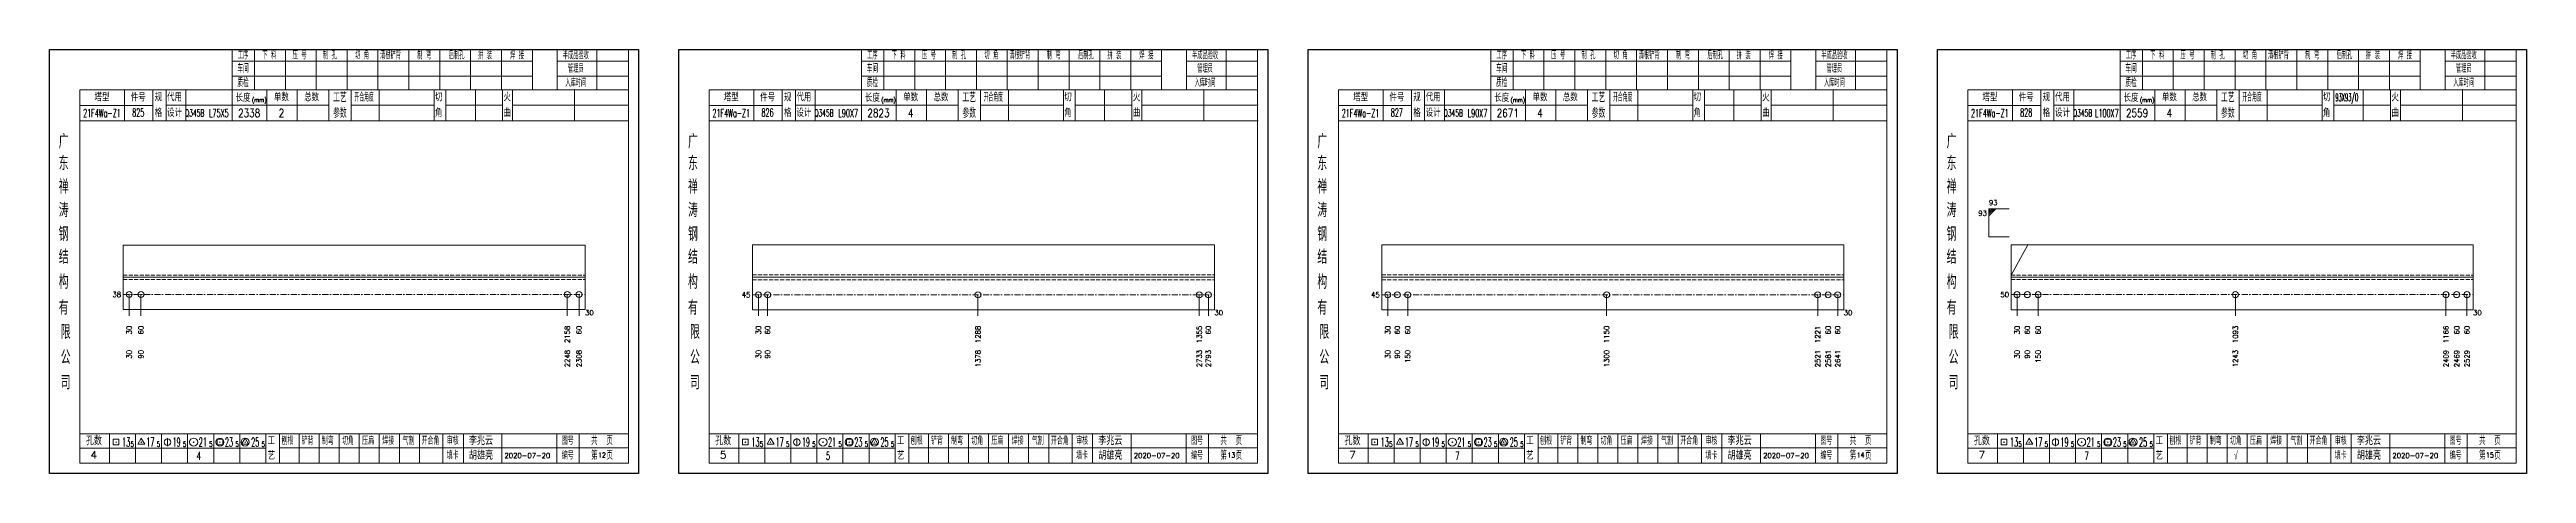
# Model space of a CAD drawing. Extents: x 1310 to 15542, y -76 to 8381.
# Drawn here: x 4950 to 6178, y 934 to 1144 of the extents above; entities that cross this region are included whole.
import ezdxf
from ezdxf.enums import TextEntityAlignment as Align

# ---------------------------------------------------------------- set-up
doc = ezdxf.new("R2010")
doc.units = 0
doc.header["$MEASUREMENT"] = 0
doc.linetypes.add('一点画线', pattern=[5.2, 3, -1, 0.2, -1])
doc.linetypes.add('虚线', pattern=[2.75, 2, -0.75])
doc.layers.get('0').update_dxf_attribs({"linetype": 'CONTINUOUS', "lineweight": 25})
for name, color, linetype, lineweight in [('1', 7, 'CONTINUOUS', 25), ('4', 7, 'CONTINUOUS', 25), ('5', 7, 'CONTINUOUS', 25)]:
    doc.layers.add(name, color=color, linetype=linetype, lineweight=lineweight)
doc.styles.get("Standard").update_dxf_attribs({"font": 'simplex.shx', "width": 0.7, "height": 3, "bigfont": 'gbhzfs.shx'})

# ---------------------------------------------------------------- blocks, each defined once
blk = doc.blocks.new('孔21.5')
at = {"layer": '5', "color": 7, "linetype": 'Continuous', "lineweight": 13}
for p, q in [((-0.1, -0.1), (0.1, 0.1)), ((0.1, -0.1), (-0.1, 0.1))]:
    blk.add_line(p, q, dxfattribs=at)
blk.add_circle((0, 0), 1, dxfattribs=at)
blk = doc.blocks.new('CTJGK')
at = {"color": 6, "linetype": 'Continuous'}
for p, q in [((0, 209.97), (292.13, 209.97)), ((0, 0), (0, 209.97)), ((292.13, 209.97), (292.13, 0)), ((292.13, 0), (0, 0))]:
    blk.add_line(p, q, dxfattribs=at)

msp = doc.modelspace()

# ---------------------------------------------------------------- linework, layer by layer
at = {"color": 7, "linetype": 'Continuous', "lineweight": 13}
for p, q in [((5911.742, 1065.004), (5921.742, 1065.004)), ((5911.742, 1051.004), (5911.742, 1065.004)), ((5912.617, 1065.004), (5911.742, 1064.129)), ((5913.492, 1065.004), (5911.742, 1063.254)), ((5914.367, 1065.004), (5911.742, 1062.379)), ((5915.242, 1065.004), (5911.742, 1061.504)), ((5911.742, 1051.004), (5921.742, 1051.004)), ((5922.742, 1032.128), (5931.069, 1047.054)), ((4989.352, 1022.504), (4989.352, 1012.004)), ((4995.172, 1022.504), (4995.172, 1012.004)), ((5206.661, 1022.504), (5206.661, 1012.004)), ((5212.482, 1022.504), (5212.482, 1012.004)), ((5301.482, 1022.337), (5301.482, 1012.004)), ((5305.982, 1022.337), (5305.982, 1012.004)), ((5410.328, 1022.337), (5410.328, 1012.004)), ((5520.112, 1022.337), (5520.112, 1012.004)), ((5524.612, 1022.337), (5524.612, 1012.004)), ((5613.612, 1022.337), (5613.612, 1012.004)), ((5623.479, 1022.337), (5623.479, 1012.004)), ((5722.131, 1022.337), (5722.131, 1012.004)), ((5826.874, 1022.337), (5826.874, 1012.004)), ((5836.742, 1022.337), (5836.742, 1012.004)), ((5925.742, 1022.454), (5925.742, 1012.004)), ((5936.173, 1022.454), (5936.173, 1012.004)), ((6034.039, 1022.454), (6034.039, 1012.004)), ((6138.441, 1022.454), (6138.441, 1012.004)), ((6148.872, 1022.454), (6148.872, 1012.004))]:
    msp.add_line(p, q, dxfattribs=at)
at = {"color": 7, "linetype": 'Continuous', "lineweight": 18}
for p, q in [((4986.352, 1047.004), (4986.352, 1015.004)), ((4986.352, 1047.004), (5215.482, 1047.004)), ((5215.482, 1047.004), (5215.482, 1015.004)), ((5298.482, 1047.171), (5298.482, 1014.837)), ((5298.482, 1047.171), (5527.612, 1047.171)), ((5527.612, 1047.171), (5527.612, 1014.837)), ((5610.612, 1047.171), (5610.612, 1014.837)), ((5610.612, 1047.171), (5839.742, 1047.171)), ((5839.742, 1047.171), (5839.742, 1014.837)), ((5922.742, 1047.054), (5922.742, 1014.954)), ((5922.742, 1047.054), (6151.872, 1047.054)), ((6151.872, 1047.054), (6151.872, 1014.954)), ((4986.352, 1031.004), (5215.482, 1031.004)), ((5298.482, 1031.004), (5527.612, 1031.004)), ((5610.612, 1031.004), (5839.742, 1031.004)), ((5922.742, 1031.004), (6151.872, 1031.004))]:
    msp.add_line(p, q, dxfattribs=at)
at = {"color": 1, "linetype": '虚线', "lineweight": 18}
for p, q in [((4986.352, 1032.004), (5215.482, 1032.004)), ((5298.482, 1032.171), (5527.612, 1032.171)), ((5610.612, 1032.171), (5839.742, 1032.171)), ((5922.742, 1032.054), (6151.872, 1032.054)), ((4986.352, 1030.004), (5215.482, 1030.004)), ((5298.482, 1029.837), (5527.612, 1029.837)), ((5610.612, 1029.837), (5839.742, 1029.837)), ((5922.742, 1029.954), (6151.872, 1029.954))]:
    msp.add_line(p, q, dxfattribs=at)
at = {"color": 3, "linetype": '一点画线', "lineweight": 13}
for p, q in [((4986.352, 1022.504), (5215.482, 1022.504)), ((5298.482, 1022.337), (5527.612, 1022.337)), ((5610.612, 1022.337), (5839.742, 1022.337)), ((5922.742, 1022.454), (6151.872, 1022.454))]:
    msp.add_line(p, q, dxfattribs=at)
at = {"layer": '1', "color": 7, "linetype": 'Continuous', "lineweight": 18}
for p, q in [((4986.352, 1015.004), (5215.482, 1015.004)), ((5298.482, 1014.837), (5527.612, 1014.837)), ((5610.612, 1014.837), (5839.742, 1014.837)), ((5922.742, 1014.954), (6151.872, 1014.954))]:
    msp.add_line(p, q, dxfattribs=at)
at = {"layer": '4', "color": 1, "linetype": 'Continuous', "lineweight": 18}
for p, q in [((4949.852, 1143.831), (4949.852, 933.861)), ((5241.982, 1143.831), (4949.852, 1143.831)), ((5040.482, 1143.831), (5040.482, 1123.991)), ((5051.512, 1143.831), (5051.512, 1123.971)), ((5066.822, 1143.831), (5066.822, 1123.971)), ((5082.142, 1143.831), (5082.142, 1123.971)), ((5097.452, 1143.831), (5097.452, 1123.971)), ((5112.762, 1143.831), (5112.762, 1123.971)), ((5128.072, 1143.831), (5128.072, 1123.971)), ((5143.392, 1143.831), (5143.392, 1123.971)), ((5158.702, 1143.831), (5158.702, 1123.971)), ((5174.012, 1143.831), (5174.012, 1123.971)), ((5189.322, 1143.831), (5189.322, 1123.991)), ((5189.322, 1143.831), (5189.322, 1123.971)), ((5201.602, 1143.831), (5201.602, 1123.971)), ((5221.352, 1143.831), (5221.352, 1123.971)), ((5236.932, 1143.831), (5236.932, 1123.971)), ((5241.982, 1114.031), (5241.982, 1143.831)), ((5261.982, 1143.831), (5261.982, 933.861)), ((5554.112, 1143.831), (5261.982, 1143.831)), ((5352.612, 1143.831), (5352.612, 1123.991)), ((5363.642, 1143.831), (5363.642, 1123.971)), ((5378.952, 1143.831), (5378.952, 1123.971)), ((5394.272, 1143.831), (5394.272, 1123.971)), ((5409.582, 1143.831), (5409.582, 1123.971)), ((5424.892, 1143.831), (5424.892, 1123.971)), ((5440.202, 1143.831), (5440.202, 1123.971)), ((5455.522, 1143.831), (5455.522, 1123.971)), ((5470.832, 1143.831), (5470.832, 1123.971)), ((5486.142, 1143.831), (5486.142, 1123.971)), ((5501.452, 1143.831), (5501.452, 1123.991)), ((5501.452, 1143.831), (5501.452, 1123.971)), ((5513.732, 1143.831), (5513.732, 1123.971)), ((5533.482, 1143.831), (5533.482, 1123.971)), ((5549.062, 1143.831), (5549.062, 1123.971)), ((5554.112, 1114.031), (5554.112, 1143.831)), ((5574.112, 1143.831), (5574.112, 933.861)), ((5866.242, 1143.831), (5574.112, 1143.831)), ((5664.742, 1143.831), (5664.742, 1123.991)), ((5675.772, 1143.831), (5675.772, 1123.971)), ((5691.082, 1143.831), (5691.082, 1123.971)), ((5706.402, 1143.831), (5706.402, 1123.971)), ((5721.712, 1143.831), (5721.712, 1123.971)), ((5737.022, 1143.831), (5737.022, 1123.971)), ((5752.332, 1143.831), (5752.332, 1123.971)), ((5767.652, 1143.831), (5767.652, 1123.971)), ((5782.962, 1143.831), (5782.962, 1123.971)), ((5798.272, 1143.831), (5798.272, 1123.971)), ((5813.582, 1143.831), (5813.582, 1123.991)), ((5813.582, 1143.831), (5813.582, 1123.971)), ((5825.862, 1143.831), (5825.862, 1123.971)), ((5845.612, 1143.831), (5845.612, 1123.971)), ((5861.192, 1143.831), (5861.192, 1123.971)), ((5866.242, 1114.031), (5866.242, 1143.831)), ((5886.242, 1143.831), (5886.242, 933.861)), ((6178.372, 1143.831), (5886.242, 1143.831)), ((5976.872, 1143.831), (5976.872, 1123.991)), ((5987.902, 1143.831), (5987.902, 1123.971)), ((6003.212, 1143.831), (6003.212, 1123.971)), ((6018.532, 1143.831), (6018.532, 1123.971)), ((6033.842, 1143.831), (6033.842, 1123.971)), ((6049.152, 1143.831), (6049.152, 1123.971)), ((6064.462, 1143.831), (6064.462, 1123.971)), ((6079.782, 1143.831), (6079.782, 1123.971)), ((6095.092, 1143.831), (6095.092, 1123.971)), ((6110.402, 1143.831), (6110.402, 1123.971)), ((6125.712, 1143.831), (6125.712, 1123.991)), ((6125.712, 1143.831), (6125.712, 1123.971)), ((6137.992, 1143.831), (6137.992, 1123.971)), ((6157.742, 1143.831), (6157.742, 1123.971)), ((6173.322, 1143.831), (6173.322, 1123.971)), ((6178.372, 1114.031), (6178.372, 1143.831)), ((5189.322, 1138.101), (5040.482, 1138.101)), ((5189.322, 1130.621), (5040.482, 1130.621)), ((5236.932, 1138.101), (5201.602, 1138.101)), ((5236.932, 1130.621), (5201.602, 1130.621)), ((5501.452, 1138.101), (5352.612, 1138.101)), ((5501.452, 1130.621), (5352.612, 1130.621)), ((5549.062, 1138.101), (5513.732, 1138.101)), ((5549.062, 1130.621), (5513.732, 1130.621)), ((5813.582, 1138.101), (5664.742, 1138.101)), ((5813.582, 1130.621), (5664.742, 1130.621)), ((5861.192, 1138.101), (5825.862, 1138.101)), ((5861.192, 1130.621), (5825.862, 1130.621)), ((6125.712, 1138.101), (5976.872, 1138.101)), ((6125.712, 1130.621), (5976.872, 1130.621)), ((6173.322, 1138.101), (6137.992, 1138.101)), ((6173.322, 1130.621), (6137.992, 1130.621)), ((4964.862, 1123.971), (4964.862, 938.911)), ((5236.932, 1123.971), (4964.862, 1123.971)), ((4986.982, 1123.981), (4986.982, 1108.561)), ((5001.132, 1108.561), (5001.132, 1123.971)), ((5007.632, 1108.561), (5007.632, 1123.971)), ((5017.502, 1123.971), (5017.502, 1108.561)), ((5040.482, 1123.991), (5040.482, 1108.561)), ((5057.602, 1123.971), (5057.602, 1108.561)), ((5072.652, 1123.971), (5072.652, 1108.561)), ((5088.352, 1123.971), (5088.352, 1108.561)), ((5099.412, 1123.971), (5099.412, 1108.561)), ((5113.362, 1123.971), (5113.362, 1108.561)), ((5140.662, 1123.971), (5140.662, 1108.561)), ((5146.422, 1123.971), (5146.422, 1108.561)), ((5161.042, 1123.971), (5161.042, 1108.561)), ((5174.502, 1123.971), (5174.502, 1108.561)), ((5179.492, 1123.971), (5179.492, 1108.561)), ((5210.232, 1123.971), (5210.232, 1108.561)), ((5236.932, 938.911), (5236.932, 1123.971)), ((5276.992, 1123.971), (5276.992, 938.911)), ((5549.062, 1123.971), (5276.992, 1123.971)), ((5299.112, 1123.981), (5299.112, 1108.561)), ((5313.262, 1108.561), (5313.262, 1123.971)), ((5319.762, 1108.561), (5319.762, 1123.971)), ((5329.632, 1123.971), (5329.632, 1108.561)), ((5352.612, 1123.991), (5352.612, 1108.561)), ((5369.732, 1123.971), (5369.732, 1108.561)), ((5384.782, 1123.971), (5384.782, 1108.561)), ((5400.482, 1123.971), (5400.482, 1108.561)), ((5411.542, 1123.971), (5411.542, 1108.561)), ((5425.492, 1123.971), (5425.492, 1108.561)), ((5452.792, 1123.971), (5452.792, 1108.561)), ((5458.552, 1123.971), (5458.552, 1108.561)), ((5473.172, 1123.971), (5473.172, 1108.561)), ((5486.632, 1123.971), (5486.632, 1108.561)), ((5491.622, 1123.971), (5491.622, 1108.561)), ((5522.362, 1123.971), (5522.362, 1108.561)), ((5549.062, 938.911), (5549.062, 1123.971)), ((5589.122, 1123.971), (5589.122, 938.911)), ((5861.192, 1123.971), (5589.122, 1123.971)), ((5611.242, 1123.981), (5611.242, 1108.561)), ((5625.392, 1108.561), (5625.392, 1123.971)), ((5631.892, 1108.561), (5631.892, 1123.971)), ((5641.762, 1123.971), (5641.762, 1108.561)), ((5664.742, 1123.991), (5664.742, 1108.561)), ((5681.862, 1123.971), (5681.862, 1108.561)), ((5696.912, 1123.971), (5696.912, 1108.561)), ((5712.612, 1123.971), (5712.612, 1108.561)), ((5723.672, 1123.971), (5723.672, 1108.561)), ((5737.622, 1123.971), (5737.622, 1108.561)), ((5764.922, 1123.971), (5764.922, 1108.561)), ((5770.682, 1123.971), (5770.682, 1108.561)), ((5785.302, 1123.971), (5785.302, 1108.561)), ((5798.762, 1123.971), (5798.762, 1108.561)), ((5803.752, 1123.971), (5803.752, 1108.561)), ((5834.492, 1123.971), (5834.492, 1108.561)), ((5861.192, 938.911), (5861.192, 1123.971)), ((5901.252, 1123.971), (5901.252, 938.911)), ((6173.322, 1123.971), (5901.252, 1123.971)), ((5923.372, 1123.981), (5923.372, 1108.561)), ((5937.522, 1108.561), (5937.522, 1123.971)), ((5944.022, 1108.561), (5944.022, 1123.971)), ((5953.892, 1123.971), (5953.892, 1108.561)), ((5976.872, 1123.991), (5976.872, 1108.561)), ((5993.992, 1123.971), (5993.992, 1108.561)), ((6009.042, 1123.971), (6009.042, 1108.561)), ((6024.742, 1123.971), (6024.742, 1108.561)), ((6035.802, 1123.971), (6035.802, 1108.561)), ((6049.752, 1123.971), (6049.752, 1108.561)), ((6077.052, 1123.971), (6077.052, 1108.561)), ((6082.812, 1123.971), (6082.812, 1108.561)), ((6097.432, 1123.971), (6097.432, 1108.561)), ((6110.892, 1123.971), (6110.892, 1108.561)), ((6115.882, 1123.971), (6115.882, 1108.561)), ((6146.622, 1123.971), (6146.622, 1108.561)), ((6173.322, 938.911), (6173.322, 1123.971)), ((5001.132, 1116.211), (4964.862, 1116.211)), ((5237.112, 1108.561), (4964.862, 1108.561)), ((5088.352, 1116.261), (5007.632, 1116.261)), ((5099.412, 1116.261), (5140.662, 1116.261)), ((5146.422, 1116.261), (5174.502, 1116.261)), ((5179.492, 1116.261), (5237.112, 1116.261)), ((5241.982, 933.861), (5241.982, 1114.031)), ((5313.262, 1116.211), (5276.992, 1116.211)), ((5549.242, 1108.561), (5276.992, 1108.561)), ((5400.482, 1116.261), (5319.762, 1116.261)), ((5411.542, 1116.261), (5452.792, 1116.261)), ((5458.552, 1116.261), (5486.632, 1116.261)), ((5491.622, 1116.261), (5549.242, 1116.261)), ((5554.112, 933.861), (5554.112, 1114.031)), ((5625.392, 1116.211), (5589.122, 1116.211)), ((5861.372, 1108.561), (5589.122, 1108.561)), ((5712.612, 1116.261), (5631.892, 1116.261)), ((5723.672, 1116.261), (5764.922, 1116.261)), ((5770.682, 1116.261), (5798.762, 1116.261)), ((5803.752, 1116.261), (5861.372, 1116.261)), ((5866.242, 933.861), (5866.242, 1114.031)), ((5937.522, 1116.211), (5901.252, 1116.211)), ((6173.502, 1108.561), (5901.252, 1108.561)), ((6024.742, 1116.261), (5944.022, 1116.261)), ((6035.802, 1116.261), (6077.052, 1116.261)), ((6082.812, 1116.261), (6110.892, 1116.261)), ((6115.882, 1116.261), (6173.502, 1116.261)), ((6178.372, 933.861), (6178.372, 1114.031)), ((4964.862, 953.441), (5236.932, 953.441)), ((5057.112, 946.311), (4964.862, 946.311)), ((4979.552, 953.441), (4979.552, 938.911)), ((4992.482, 938.911), (4992.482, 953.441)), ((5005.412, 953.441), (5005.412, 938.911)), ((5018.332, 938.911), (5018.332, 953.441)), ((5031.262, 953.441), (5031.262, 938.911)), ((5044.192, 938.911), (5044.192, 953.441)), ((5057.112, 938.911), (5057.112, 953.441)), ((5063.942, 946.471), (5236.932, 946.471)), ((5063.982, 938.911), (5063.982, 953.441)), ((5073.642, 938.911), (5073.642, 953.441)), ((5083.582, 938.911), (5083.582, 953.441)), ((5093.522, 938.911), (5093.522, 953.441)), ((5103.472, 938.911), (5103.472, 953.441)), ((5113.412, 938.911), (5113.412, 953.441)), ((5123.352, 938.911), (5123.352, 953.441)), ((5133.302, 938.911), (5133.302, 953.441)), ((5144.942, 938.911), (5144.942, 953.441)), ((5155.092, 938.911), (5155.092, 953.441)), ((5174.152, 938.911), (5174.152, 953.441)), ((5201.532, 938.911), (5201.532, 953.441)), ((5212.492, 938.911), (5212.492, 953.441)), ((5276.992, 953.441), (5549.062, 953.441)), ((5369.242, 946.311), (5276.992, 946.311)), ((5291.682, 953.441), (5291.682, 938.911)), ((5304.612, 938.911), (5304.612, 953.441)), ((5317.542, 953.441), (5317.542, 938.911)), ((5330.462, 938.911), (5330.462, 953.441)), ((5343.392, 953.441), (5343.392, 938.911)), ((5356.322, 938.911), (5356.322, 953.441)), ((5369.242, 938.911), (5369.242, 953.441)), ((5376.072, 946.471), (5549.062, 946.471)), ((5376.112, 938.911), (5376.112, 953.441)), ((5385.772, 938.911), (5385.772, 953.441)), ((5395.712, 938.911), (5395.712, 953.441)), ((5405.652, 938.911), (5405.652, 953.441)), ((5415.602, 938.911), (5415.602, 953.441)), ((5425.542, 938.911), (5425.542, 953.441)), ((5435.482, 938.911), (5435.482, 953.441)), ((5445.432, 938.911), (5445.432, 953.441)), ((5457.072, 938.911), (5457.072, 953.441)), ((5467.222, 938.911), (5467.222, 953.441)), ((5486.282, 938.911), (5486.282, 953.441)), ((5513.662, 938.911), (5513.662, 953.441)), ((5524.622, 938.911), (5524.622, 953.441)), ((5589.122, 953.441), (5861.192, 953.441)), ((5681.372, 946.311), (5589.122, 946.311)), ((5603.812, 953.441), (5603.812, 938.911)), ((5616.742, 938.911), (5616.742, 953.441)), ((5629.672, 953.441), (5629.672, 938.911)), ((5642.592, 938.911), (5642.592, 953.441)), ((5655.522, 953.441), (5655.522, 938.911)), ((5668.452, 938.911), (5668.452, 953.441)), ((5681.372, 938.911), (5681.372, 953.441)), ((5688.202, 946.471), (5861.192, 946.471)), ((5688.242, 938.911), (5688.242, 953.441)), ((5697.902, 938.911), (5697.902, 953.441)), ((5707.842, 938.911), (5707.842, 953.441)), ((5717.782, 938.911), (5717.782, 953.441)), ((5727.732, 938.911), (5727.732, 953.441)), ((5737.672, 938.911), (5737.672, 953.441)), ((5747.612, 938.911), (5747.612, 953.441)), ((5757.562, 938.911), (5757.562, 953.441)), ((5769.202, 938.911), (5769.202, 953.441)), ((5779.352, 938.911), (5779.352, 953.441)), ((5798.412, 938.911), (5798.412, 953.441)), ((5825.792, 938.911), (5825.792, 953.441)), ((5836.752, 938.911), (5836.752, 953.441)), ((5901.252, 953.441), (6173.322, 953.441)), ((5993.502, 946.311), (5901.252, 946.311)), ((5915.942, 953.441), (5915.942, 938.911)), ((5928.872, 938.911), (5928.872, 953.441)), ((5941.802, 953.441), (5941.802, 938.911)), ((5954.722, 938.911), (5954.722, 953.441)), ((5967.652, 953.441), (5967.652, 938.911)), ((5980.582, 938.911), (5980.582, 953.441)), ((5993.502, 938.911), (5993.502, 953.441)), ((6000.332, 946.471), (6173.322, 946.471)), ((6000.372, 938.911), (6000.372, 953.441)), ((6010.032, 938.911), (6010.032, 953.441)), ((6019.972, 938.911), (6019.972, 953.441)), ((6029.912, 938.911), (6029.912, 953.441)), ((6039.862, 938.911), (6039.862, 953.441)), ((6049.802, 938.911), (6049.802, 953.441)), ((6059.742, 938.911), (6059.742, 953.441)), ((6069.692, 938.911), (6069.692, 953.441)), ((6081.332, 938.911), (6081.332, 953.441)), ((6091.482, 938.911), (6091.482, 953.441)), ((6110.542, 938.911), (6110.542, 953.441)), ((6137.922, 938.911), (6137.922, 953.441)), ((6148.882, 938.911), (6148.882, 953.441)), ((4949.852, 933.861), (5241.982, 933.861)), ((4964.862, 938.911), (5236.932, 938.911)), ((5261.982, 933.861), (5554.112, 933.861)), ((5276.992, 938.911), (5549.062, 938.911)), ((5574.112, 933.861), (5866.242, 933.861)), ((5589.122, 938.911), (5861.192, 938.911)), ((5886.242, 933.861), (6178.372, 933.861)), ((5901.252, 938.911), (6173.322, 938.911))]:
    msp.add_line(p, q, dxfattribs=at)
at = {"layer": '4', "color": 7, "linetype": 'Continuous', "lineweight": 13}
for p, q in [((4981.438, 947.947), (4981.438, 950.775)), ((4981.438, 950.775), (4984.266, 950.775)), ((4984.266, 947.947), (4981.438, 947.947)), ((4982.652, 949.161), (4983.052, 949.561)), ((4983.052, 949.161), (4982.652, 949.561)), ((4984.266, 950.775), (4984.266, 947.947)), ((4995.352, 951.361), (4993.62, 948.361)), ((4993.62, 948.361), (4997.084, 948.361)), ((4995.152, 949.161), (4995.552, 949.561)), ((4995.552, 949.161), (4995.152, 949.561)), ((4997.084, 948.361), (4995.352, 951.361)), ((5008.352, 951.361), (5008.352, 947.361)), ((5021.152, 949.161), (5021.552, 949.561)), ((5021.552, 949.161), (5021.152, 949.561)), ((5032.938, 947.947), (5032.938, 950.775)), ((5032.938, 950.775), (5035.766, 950.775)), ((5035.766, 947.947), (5032.938, 947.947)), ((5034.152, 949.161), (5034.552, 949.561)), ((5034.552, 949.161), (5034.152, 949.561)), ((5035.766, 950.775), (5035.766, 947.947)), ((5046.852, 951.361), (5045.12, 948.361)), ((5045.12, 948.361), (5048.584, 948.361)), ((5046.652, 949.161), (5047.052, 949.561)), ((5047.052, 949.161), (5046.652, 949.561)), ((5048.584, 948.361), (5046.852, 951.361)), ((5293.568, 947.947), (5293.568, 950.775)), ((5293.568, 950.775), (5296.396, 950.775)), ((5296.396, 947.947), (5293.568, 947.947)), ((5294.782, 949.161), (5295.182, 949.561)), ((5295.182, 949.161), (5294.782, 949.561)), ((5296.396, 950.775), (5296.396, 947.947)), ((5307.482, 951.361), (5305.75, 948.361)), ((5305.75, 948.361), (5309.214, 948.361)), ((5307.282, 949.161), (5307.682, 949.561)), ((5307.682, 949.161), (5307.282, 949.561)), ((5309.214, 948.361), (5307.482, 951.361)), ((5320.482, 951.361), (5320.482, 947.361)), ((5333.282, 949.161), (5333.682, 949.561)), ((5333.682, 949.161), (5333.282, 949.561)), ((5345.068, 947.947), (5345.068, 950.775)), ((5345.068, 950.775), (5347.896, 950.775)), ((5347.896, 947.947), (5345.068, 947.947)), ((5346.282, 949.161), (5346.682, 949.561)), ((5346.682, 949.161), (5346.282, 949.561)), ((5347.896, 950.775), (5347.896, 947.947)), ((5358.982, 951.361), (5357.25, 948.361)), ((5357.25, 948.361), (5360.714, 948.361)), ((5358.782, 949.161), (5359.182, 949.561)), ((5359.182, 949.161), (5358.782, 949.561)), ((5360.714, 948.361), (5358.982, 951.361)), ((5605.698, 947.947), (5605.698, 950.775)), ((5605.698, 950.775), (5608.526, 950.775)), ((5608.526, 947.947), (5605.698, 947.947)), ((5606.912, 949.161), (5607.312, 949.561)), ((5607.312, 949.161), (5606.912, 949.561)), ((5608.526, 950.775), (5608.526, 947.947)), ((5619.612, 951.361), (5617.88, 948.361)), ((5617.88, 948.361), (5621.344, 948.361)), ((5619.412, 949.161), (5619.812, 949.561)), ((5619.812, 949.161), (5619.412, 949.561)), ((5621.344, 948.361), (5619.612, 951.361)), ((5632.612, 951.361), (5632.612, 947.361)), ((5645.412, 949.161), (5645.812, 949.561)), ((5645.812, 949.161), (5645.412, 949.561)), ((5657.198, 947.947), (5657.198, 950.775)), ((5657.198, 950.775), (5660.026, 950.775)), ((5660.026, 947.947), (5657.198, 947.947)), ((5658.412, 949.161), (5658.812, 949.561)), ((5658.812, 949.161), (5658.412, 949.561)), ((5660.026, 950.775), (5660.026, 947.947)), ((5671.112, 951.361), (5669.38, 948.361)), ((5669.38, 948.361), (5672.844, 948.361)), ((5670.912, 949.161), (5671.312, 949.561)), ((5671.312, 949.161), (5670.912, 949.561)), ((5672.844, 948.361), (5671.112, 951.361)), ((5917.828, 947.947), (5917.828, 950.775)), ((5917.828, 950.775), (5920.656, 950.775)), ((5920.656, 947.947), (5917.828, 947.947)), ((5919.042, 949.161), (5919.442, 949.561)), ((5919.442, 949.161), (5919.042, 949.561)), ((5920.656, 950.775), (5920.656, 947.947)), ((5931.742, 951.361), (5930.01, 948.361)), ((5930.01, 948.361), (5933.474, 948.361)), ((5931.542, 949.161), (5931.942, 949.561)), ((5931.942, 949.161), (5931.542, 949.561)), ((5933.474, 948.361), (5931.742, 951.361)), ((5944.742, 951.361), (5944.742, 947.361)), ((5957.542, 949.161), (5957.942, 949.561)), ((5957.942, 949.161), (5957.542, 949.561)), ((5969.328, 947.947), (5969.328, 950.775)), ((5969.328, 950.775), (5972.156, 950.775)), ((5972.156, 947.947), (5969.328, 947.947)), ((5970.542, 949.161), (5970.942, 949.561)), ((5970.942, 949.161), (5970.542, 949.561)), ((5972.156, 950.775), (5972.156, 947.947)), ((5983.242, 951.361), (5981.51, 948.361)), ((5981.51, 948.361), (5984.974, 948.361)), ((5983.042, 949.161), (5983.442, 949.561)), ((5983.442, 949.161), (5983.042, 949.561)), ((5984.974, 948.361), (5983.242, 951.361))]:
    msp.add_line(p, q, dxfattribs=at)
for centre, radius in [((5008.352, 949.361), 1.6), ((5021.352, 949.361), 2), ((5034.352, 949.361), 2), ((5046.852, 949.361), 2), ((5320.482, 949.361), 1.6), ((5333.482, 949.361), 2), ((5346.482, 949.361), 2), ((5358.982, 949.361), 2), ((5632.612, 949.361), 1.6), ((5645.612, 949.361), 2), ((5658.612, 949.361), 2), ((5671.112, 949.361), 2), ((5944.742, 949.361), 1.6), ((5957.742, 949.361), 2), ((5970.742, 949.361), 2), ((5983.242, 949.361), 2)]:
    msp.add_circle(centre, radius, dxfattribs=at)

# ---------------------------------------------------------------- block references
at = {"color": 0, "linetype": 'Continuous'}
for p in [(4949.852, 933.861), (5261.982, 933.861), (5574.112, 933.861), (5886.242, 933.861)]:
    msp.add_blockref('CTJGK', p, dxfattribs=at)
at = {"layer": '1', "color": 8, "linetype": 'Continuous', "lineweight": 9, "xscale": 1.5, "yscale": 1.5, "zscale": 1.5}
for p in [(4989.352, 1022.504), (4995.172, 1022.504), (5206.661, 1022.504), (5212.482, 1022.504), (5301.482, 1022.337), (5305.982, 1022.337), (5410.328, 1022.337), (5520.112, 1022.337), (5524.612, 1022.337), (5613.612, 1022.337), (5618.332, 1022.337), (5623.479, 1022.337), (5722.131, 1022.337), (5826.874, 1022.337), (5832.021, 1022.337), (5836.742, 1022.337), (5925.742, 1022.454), (5930.8, 1022.454), (5936.173, 1022.454), (6034.039, 1022.454), (6138.441, 1022.454), (6143.813, 1022.454), (6148.872, 1022.454)]:
    msp.add_blockref('孔21.5', p, dxfattribs=at)

# ---------------------------------------------------------------- texts
at = {"color": 7, "linetype": 'Continuous', "lineweight": 13}
msp.add_text('93', height=2.5, dxfattribs=at).set_placement((5911.742, 1066.004), align=Align.BOTTOM_LEFT)
msp.add_text('93', height=2.5, dxfattribs=at).set_placement((5910.742, 1064.004), align=Align.TOP_RIGHT)
for s, p in [('38', (4985.352, 1022.504)), ('45', (5297.482, 1022.337)), ('45', (5609.612, 1022.337)), ('50', (5921.742, 1022.454))]:
    msp.add_text(s, height=2.5, dxfattribs=at).set_placement(p, align=Align.MIDDLE_RIGHT)
at = {"layer": '1', "color": 7, "linetype": 'Continuous', "lineweight": 13}
for p in [(5215.482, 1013.504), (5527.612, 1013.504), (5839.742, 1013.504), (6151.872, 1013.504)]:
    msp.add_text('30', height=2.5, dxfattribs=at).set_placement(p, align=Align.MIDDLE_LEFT)
at = {"layer": '1', "color": 8, "linetype": 'Continuous', "lineweight": 9}
for s, p in [('30', (4989.352, 1007.004)), ('60', (4995.172, 1007.004)), ('2158', (5206.661, 1007.004)), ('60', (5212.482, 1007.004)), ('30', (5301.482, 1007.004)), ('60', (5305.982, 1007.004)), ('1288', (5410.328, 1007.004)), ('1355', (5520.112, 1007.004)), ('60', (5524.612, 1007.004)), ('30', (5613.612, 1007.004)), ('60', (5618.332, 1007.004)), ('60', (5623.479, 1007.004)), ('1150', (5722.131, 1007.004)), ('1221', (5826.874, 1007.004)), ('60', (5832.021, 1007.004)), ('60', (5836.742, 1007.004)), ('30', (5925.742, 1007.004)), ('60', (5930.8, 1007.004)), ('60', (5936.173, 1007.004)), ('1093', (6034.039, 1007.004)), ('1166', (6138.441, 1007.004)), ('60', (6143.813, 1007.004)), ('60', (6148.872, 1007.004))]:
    msp.add_text(s, height=2.5, rotation=90, dxfattribs=at).set_placement(p, align=Align.MIDDLE_RIGHT)
at = {"layer": '1', "color": 7, "linetype": 'Continuous', "lineweight": 13}
for s, p in [('30', (4989.352, 995.004)), ('90', (4995.172, 995.004)), ('2248', (5206.661, 995.004)), ('2308', (5212.482, 995.004)), ('30', (5301.482, 995.004)), ('90', (5305.982, 995.004)), ('1378', (5410.328, 995.004)), ('2733', (5520.112, 995.004)), ('2793', (5524.612, 995.004)), ('30', (5613.612, 995.004)), ('90', (5618.332, 995.004)), ('150', (5623.479, 995.004)), ('1300', (5722.131, 995.004)), ('2521', (5826.874, 995.004)), ('2581', (5832.021, 995.004)), ('2641', (5836.742, 995.004)), ('30', (5925.742, 995.004)), ('90', (5930.8, 995.004)), ('150', (5936.173, 995.004)), ('1243', (6034.039, 995.004)), ('2409', (6138.441, 995.004)), ('2469', (6143.813, 995.004)), ('2529', (6148.872, 995.004))]:
    msp.add_text(s, height=2.5, rotation=90, dxfattribs=at).set_placement(p, align=Align.MIDDLE_RIGHT)
at = {"layer": '4', "color": 1, "linetype": 'Continuous', "lineweight": 25}
for s, height, width, p in [('工序', 3.7, 0.7, (5045.852, 1140.961)), ('下 料', 3.7, 0.7, (5058.852, 1140.961)), ('压 号', 3.7, 0.7, (5073.852, 1140.961)), ('制 孔', 3.7, 0.7, (5088.852, 1140.961)), ('切 角', 3.7, 0.7, (5104.852, 1140.961)), ('清根铲背 ', 3.7, 0.7, (5119.852, 1140.961)), (' 制 弯', 3.7, 0.7, (5134.852, 1140.961)), (' 后制孔', 3.7, 0.7, (5150.852, 1140.961)), ('拼 装', 3.7, 0.7, (5165.852, 1140.961)), (' 焊 接', 3.7, 0.7, (5180.852, 1140.961)), ('半成品验收', 3.7, 0.7, (5210.852, 1140.961)), ('工序', 3.7, 0.7, (5357.982, 1140.961)), ('下 料', 3.7, 0.7, (5370.982, 1140.961)), ('压 号', 3.7, 0.7, (5385.982, 1140.961)), ('制 孔', 3.7, 0.7, (5400.982, 1140.961)), ('切 角', 3.7, 0.7, (5416.982, 1140.961)), ('清根铲背 ', 3.7, 0.7, (5431.982, 1140.961)), (' 制 弯', 3.7, 0.7, (5446.982, 1140.961)), (' 后制孔', 3.7, 0.7, (5462.982, 1140.961)), ('拼 装', 3.7, 0.7, (5477.982, 1140.961)), (' 焊 接', 3.7, 0.7, (5492.982, 1140.961)), ('半成品验收', 3.7, 0.7, (5522.982, 1140.961)), ('工序', 3.7, 0.7, (5670.112, 1140.961)), ('下 料', 3.7, 0.7, (5683.112, 1140.961)), ('压 号', 3.7, 0.7, (5698.112, 1140.961)), ('制 孔', 3.7, 0.7, (5713.112, 1140.961)), ('切 角', 3.7, 0.7, (5729.112, 1140.961)), ('清根铲背 ', 3.7, 0.7, (5744.112, 1140.961)), (' 制 弯', 3.7, 0.7, (5759.112, 1140.961)), (' 后制孔', 3.7, 0.7, (5775.112, 1140.961)), ('拼 装', 3.7, 0.7, (5790.112, 1140.961)), (' 焊 接', 3.7, 0.7, (5805.112, 1140.961)), ('半成品验收', 3.7, 0.7, (5835.112, 1140.961)), ('工序', 3.7, 0.7, (5982.242, 1140.961)), ('下 料', 3.7, 0.7, (5995.242, 1140.961)), ('压 号', 3.7, 0.7, (6010.242, 1140.961)), ('制 孔', 3.7, 0.7, (6025.242, 1140.961)), ('切 角', 3.7, 0.7, (6041.242, 1140.961)), ('清根铲背 ', 3.7, 0.7, (6056.242, 1140.961)), (' 制 弯', 3.7, 0.7, (6071.242, 1140.961)), (' 后制孔', 3.7, 0.7, (6087.242, 1140.961)), ('拼 装', 3.7, 0.7, (6102.242, 1140.961)), (' 焊 接', 3.7, 0.7, (6117.242, 1140.961)), ('半成品验收', 3.7, 0.7, (6147.242, 1140.961)), ('车间', 4, 0.7, (5045.852, 1134.361)), ('管理员', 3.7, 0.7, (5210.852, 1134.361)), ('车间', 4, 0.7, (5357.982, 1134.361)), ('管理员', 3.7, 0.7, (5522.982, 1134.361)), ('车间', 4, 0.7, (5670.112, 1134.361)), ('管理员', 3.7, 0.7, (5835.112, 1134.361)), ('车间', 4, 0.7, (5982.242, 1134.361)), ('管理员', 3.7, 0.7, (6147.242, 1134.361)), ('质检', 4, 0.7, (5045.852, 1127.301)), ('(mm)', 2.24, 0.7, (5053.852, 1118.861)), ('工艺', 4.8, 0.7, (5093.852, 1120.121)), ('开合角度', 4, 0.6, (5105.852, 1120.121)), ('入库时间', 3.7, 0.7, (5210.852, 1127.301)), ('质检', 4, 0.7, (5357.982, 1127.301)), ('(mm)', 2.24, 0.7, (5365.982, 1118.861)), ('工艺', 4.8, 0.7, (5405.982, 1120.121)), ('开合角度', 4, 0.6, (5417.982, 1120.121)), ('入库时间', 3.7, 0.7, (5522.982, 1127.301)), ('质检', 4, 0.7, (5670.112, 1127.301)), ('(mm)', 2.24, 0.7, (5678.112, 1118.861)), ('工艺', 4.8, 0.7, (5718.112, 1120.121)), ('开合角度', 4, 0.6, (5730.112, 1120.121)), ('入库时间', 3.7, 0.7, (5835.112, 1127.301)), ('质检', 4, 0.7, (5982.242, 1127.301)), ('(mm)', 2.24, 0.7, (5990.242, 1118.861)), ('工艺', 4.8, 0.7, (6030.242, 1120.121)), ('开合角度', 4, 0.6, (6042.242, 1120.121)), ('93X93/0', 3.8, 0.4, (6089.242, 1120.121)), ('入库时间', 3.7, 0.7, (6147.242, 1127.301)), ('21F4Wa-Z1', 4, 0.5, (4975.852, 1112.381)), ('825', 4, 0.5, (4993.852, 1112.631)), ('Q345B', 3.5, 0.5, (5021.852, 1112.361)), ('L75X5', 4, 0.5, (5033.852, 1112.361)), ('2338', 4, 0.8, (5048.852, 1112.411)), ('2', 4, 0.8, (5064.852, 1112.411)), ('参数', 4.8, 0.7, (5093.852, 1112.411)), ('21F4Wa-Z1', 4, 0.5, (5287.982, 1112.381)), ('826', 4, 0.5, (5305.982, 1112.631)), ('Q345B', 3.5, 0.5, (5333.982, 1112.361)), ('L90X7', 4, 0.5, (5345.982, 1112.361)), ('2823', 4, 0.8, (5360.982, 1112.411)), ('4', 4, 0.8, (5376.982, 1112.411)), ('参数', 4.8, 0.7, (5405.982, 1112.411)), ('21F4Wa-Z1', 4, 0.5, (5600.112, 1112.381)), ('827', 4, 0.5, (5618.112, 1112.631)), ('Q345B', 3.5, 0.5, (5646.112, 1112.361)), ('L90X7', 4, 0.5, (5658.112, 1112.361)), ('2671', 4, 0.8, (5673.112, 1112.411)), ('4', 4, 0.8, (5689.112, 1112.411)), ('参数', 4.8, 0.7, (5718.112, 1112.411)), ('21F4Wa-Z1', 4, 0.5, (5912.242, 1112.381)), ('828', 4, 0.5, (5930.242, 1112.631)), ('Q345B', 3.5, 0.5, (5958.242, 1112.361)), ('L100X7', 4, 0.5, (5970.242, 1112.361)), ('2559', 4, 0.8, (5985.242, 1112.411)), ('4', 4, 0.8, (6001.242, 1112.411)), ('参数', 4.8, 0.7, (6030.242, 1112.411)), ('广', 6.96, 0.7, (4956.852, 1098.331)), ('广', 6.96, 0.7, (5268.982, 1098.331)), ('广', 6.96, 0.7, (5581.112, 1098.331)), ('广', 6.96, 0.7, (5893.242, 1098.331)), ('东', 6.96, 0.7, (4956.852, 1087.541)), ('东', 6.96, 0.7, (5268.982, 1087.541)), ('东', 6.96, 0.7, (5581.112, 1087.541)), ('东', 6.96, 0.7, (5893.242, 1087.541)), ('禅', 6.96, 0.7, (4956.852, 1075.951)), ('禅', 6.96, 0.7, (5268.982, 1075.951)), ('禅', 6.96, 0.7, (5581.112, 1075.951)), ('禅', 6.96, 0.7, (5893.242, 1075.951)), ('钢', 6.96, 0.7, (4956.852, 1052.461)), ('涛', 6.96, 0.7, (4956.852, 1064.351)), ('钢', 6.96, 0.7, (5268.982, 1052.461)), ('涛', 6.96, 0.7, (5268.982, 1064.351)), ('钢', 6.96, 0.7, (5581.112, 1052.461)), ('涛', 6.96, 0.7, (5581.112, 1064.351)), ('钢', 6.96, 0.7, (5893.242, 1052.461)), ('涛', 6.96, 0.7, (5893.242, 1064.351)), ('结', 6.96, 0.7, (4956.852, 1041.151)), ('结', 6.96, 0.7, (5268.982, 1041.151)), ('结', 6.96, 0.7, (5581.112, 1041.151)), ('结', 6.96, 0.7, (5893.242, 1041.151)), ('构', 6.96, 0.7, (4956.852, 1028.771)), ('构', 6.96, 0.7, (5268.982, 1028.771)), ('构', 6.96, 0.7, (5581.112, 1028.771)), ('构', 6.96, 0.7, (5893.242, 1028.771)), ('有', 6.96, 0.7, (4956.852, 1015.961)), ('有', 6.96, 0.7, (5268.982, 1015.961)), ('有', 6.96, 0.7, (5581.112, 1015.961)), ('有', 6.96, 0.7, (5893.242, 1015.961)), ('限', 6.96, 0.7, (4957.852, 1003.961)), ('限', 6.96, 0.7, (5269.982, 1003.961)), ('限', 6.96, 0.7, (5582.112, 1003.961)), ('限', 6.96, 0.7, (5894.242, 1003.961)), ('公', 6.96, 0.7, (4957.852, 991.421)), ('公', 6.96, 0.7, (5269.982, 991.421)), ('公', 6.96, 0.7, (5582.112, 991.421)), ('公', 6.96, 0.7, (5894.242, 991.421)), ('司', 6.96, 0.7, (4957.852, 978.941)), ('司', 6.96, 0.7, (5269.982, 978.941)), ('司', 6.96, 0.7, (5582.112, 978.941)), ('司', 6.96, 0.7, (5894.242, 978.941)), ('13', 4.47, 0.5, (4987.852, 949.361)), ('5', 2.68, 0.6, (4990.852, 948.361)), ('17', 4.47, 0.5, (4999.852, 949.361)), ('5', 2.68, 0.6, (5003.852, 948.361)), ('19', 4.47, 0.5, (5012.852, 949.361)), ('5', 2.68, 0.6, (5016.852, 948.361)), ('21', 4.47, 0.5, (5025.852, 949.361)), ('5', 2.68, 0.6, (5029.852, 948.361)), ('23', 4.47, 0.5, (5038.852, 949.361)), ('5', 2.68, 0.6, (5042.852, 948.361)), ('25', 4.47, 0.5, (5051.852, 949.361)), ('5', 2.68, 0.6, (5055.852, 948.361)), ('刨根', 3.7, 0.8, (5067.852, 949.961)), ('铲背', 3.7, 0.8, (5077.852, 949.961)), ('制弯', 3.7, 0.8, (5087.852, 949.961)), ('切角', 3.7, 0.8, (5097.852, 949.961)), ('压扁', 3.7, 0.8, (5107.852, 949.961)), ('焊接', 3.7, 0.8, (5117.852, 949.961)), ('气割', 3.7, 0.8, (5127.852, 949.961)), ('开合角', 3.7, 0.8, (5138.852, 949.961)), ('审核', 3.7, 0.8, (5149.852, 949.961)), ('图号', 3.7, 0.8, (5206.852, 949.961)), ('共  页', 4, 0.8, (5223.852, 949.961)), ('13', 4.47, 0.5, (5299.982, 949.361)), ('5', 2.68, 0.6, (5302.982, 948.361)), ('17', 4.47, 0.5, (5311.982, 949.361)), ('5', 2.68, 0.6, (5315.982, 948.361)), ('19', 4.47, 0.5, (5324.982, 949.361)), ('5', 2.68, 0.6, (5328.982, 948.361)), ('21', 4.47, 0.5, (5337.982, 949.361)), ('5', 2.68, 0.6, (5341.982, 948.361)), ('23', 4.47, 0.5, (5350.982, 949.361)), ('5', 2.68, 0.6, (5354.982, 948.361)), ('25', 4.47, 0.5, (5363.982, 949.361)), ('5', 2.68, 0.6, (5367.982, 948.361)), ('刨根', 3.7, 0.8, (5379.982, 949.961)), ('铲背', 3.7, 0.8, (5389.982, 949.961)), ('制弯', 3.7, 0.8, (5399.982, 949.961)), ('切角', 3.7, 0.8, (5409.982, 949.961)), ('压扁', 3.7, 0.8, (5419.982, 949.961)), ('焊接', 3.7, 0.8, (5429.982, 949.961)), ('气割', 3.7, 0.8, (5439.982, 949.961)), ('开合角', 3.7, 0.8, (5450.982, 949.961)), ('审核', 3.7, 0.8, (5461.982, 949.961)), ('图号', 3.7, 0.8, (5518.982, 949.961)), ('共  页', 4, 0.8, (5535.982, 949.961)), ('13', 4.47, 0.5, (5612.112, 949.361)), ('5', 2.68, 0.6, (5615.112, 948.361)), ('17', 4.47, 0.5, (5624.112, 949.361)), ('5', 2.68, 0.6, (5628.112, 948.361)), ('19', 4.47, 0.5, (5637.112, 949.361)), ('5', 2.68, 0.6, (5641.112, 948.361)), ('21', 4.47, 0.5, (5650.112, 949.361)), ('5', 2.68, 0.6, (5654.112, 948.361)), ('23', 4.47, 0.5, (5663.112, 949.361)), ('5', 2.68, 0.6, (5667.112, 948.361)), ('25', 4.47, 0.5, (5676.112, 949.361)), ('5', 2.68, 0.6, (5680.112, 948.361)), ('刨根', 3.7, 0.8, (5692.112, 949.961)), ('铲背', 3.7, 0.8, (5702.112, 949.961)), ('制弯', 3.7, 0.8, (5712.112, 949.961)), ('切角', 3.7, 0.8, (5722.112, 949.961)), ('压扁', 3.7, 0.8, (5732.112, 949.961)), ('焊接', 3.7, 0.8, (5742.112, 949.961)), ('气割', 3.7, 0.8, (5752.112, 949.961)), ('开合角', 3.7, 0.8, (5763.112, 949.961)), ('审核', 3.7, 0.8, (5774.112, 949.961)), ('图号', 3.7, 0.8, (5831.112, 949.961)), ('共  页', 4, 0.8, (5848.112, 949.961)), ('13', 4.47, 0.5, (5924.242, 949.361)), ('5', 2.68, 0.6, (5927.242, 948.361)), ('17', 4.47, 0.5, (5936.242, 949.361)), ('5', 2.68, 0.6, (5940.242, 948.361)), ('19', 4.47, 0.5, (5949.242, 949.361)), ('5', 2.68, 0.6, (5953.242, 948.361)), ('21', 4.47, 0.5, (5962.242, 949.361)), ('5', 2.68, 0.6, (5966.242, 948.361)), ('23', 4.47, 0.5, (5975.242, 949.361)), ('5', 2.68, 0.6, (5979.242, 948.361)), ('25', 4.47, 0.5, (5988.242, 949.361)), ('5', 2.68, 0.6, (5992.242, 948.361)), ('刨根', 3.7, 0.8, (6004.242, 949.961)), ('铲背', 3.7, 0.8, (6014.242, 949.961)), ('制弯', 3.7, 0.8, (6024.242, 949.961)), ('切角', 3.7, 0.8, (6034.242, 949.961)), ('压扁', 3.7, 0.8, (6044.242, 949.961)), ('焊接', 3.7, 0.8, (6054.242, 949.961)), ('气割', 3.7, 0.8, (6064.242, 949.961)), ('开合角', 3.7, 0.8, (6075.242, 949.961)), ('审核', 3.7, 0.8, (6086.242, 949.961)), ('图号', 3.7, 0.8, (6143.242, 949.961)), ('共  页', 4, 0.8, (6160.242, 949.961)), ('4', 4, 0.5, (5023.852, 942.611)), ('填卡', 3.7, 0.8, (5149.852, 942.691)), ('编号', 3.7, 0.8, (5206.852, 942.691)), ('第  页', 4, 0.8, (5223.852, 942.691)), ('5', 4, 0.5, (5335.982, 942.611)), ('填卡', 3.7, 0.8, (5461.982, 942.691)), ('编号', 3.7, 0.8, (5518.982, 942.691)), ('第  页', 4, 0.8, (5535.982, 942.691)), ('7', 4, 0.5, (5648.112, 942.611)), ('填卡', 3.7, 0.8, (5774.112, 942.691)), ('编号', 3.7, 0.8, (5831.112, 942.691)), ('第  页', 4, 0.8, (5848.112, 942.691)), ('7', 4, 0.5, (5960.242, 942.611)), ('√', 4, 0.6, (6034.242, 942.691)), ('填卡', 3.7, 0.8, (6086.242, 942.691)), ('编号', 3.7, 0.8, (6143.242, 942.691)), ('第  页', 4, 0.8, (6160.242, 942.691))]:
    msp.add_text(s, height=height, dxfattribs=dict(at, width=width)).set_placement(p, align=Align.MIDDLE_CENTER)
for s, height, p in [('塔型', 3.7, (4975.852, 1120.091)), ('件号', 3.7, (4993.852, 1120.091)), ('规', 3.7, (5003.852, 1120.121)), ('代用', 3.7, (5011.852, 1120.121)), ('长度', 3.7, (5045.852, 1119.861)), ('单数', 3.7, (5064.852, 1120.121)), ('总数', 3.7, (5079.852, 1120.121)), ('切', 3.7, (5142.852, 1120.121)), ('火', 3.7, (5176.852, 1120.121)), ('塔型', 3.7, (5287.982, 1120.091)), ('件号', 3.7, (5305.982, 1120.091)), ('规', 3.7, (5315.982, 1120.121)), ('代用', 3.7, (5323.982, 1120.121)), ('长度', 3.7, (5357.982, 1119.861)), ('单数', 3.7, (5376.982, 1120.121)), ('总数', 3.7, (5391.982, 1120.121)), ('切', 3.7, (5454.982, 1120.121)), ('火', 3.7, (5488.982, 1120.121)), ('塔型', 3.7, (5600.112, 1120.091)), ('件号', 3.7, (5618.112, 1120.091)), ('规', 3.7, (5628.112, 1120.121)), ('代用', 3.7, (5636.112, 1120.121)), ('长度', 3.7, (5670.112, 1119.861)), ('单数', 3.7, (5689.112, 1120.121)), ('总数', 3.7, (5704.112, 1120.121)), ('切', 3.7, (5767.112, 1120.121)), ('火', 3.7, (5801.112, 1120.121)), ('塔型', 3.7, (5912.242, 1120.091)), ('件号', 3.7, (5930.242, 1120.091)), ('规', 3.7, (5940.242, 1120.121)), ('代用', 3.7, (5948.242, 1120.121)), ('长度', 3.7, (5982.242, 1119.861)), ('单数', 3.7, (6001.242, 1120.121)), ('总数', 3.7, (6016.242, 1120.121)), ('切', 3.7, (6079.242, 1120.121)), ('火', 3.7, (6113.242, 1120.121)), ('格', 3.7, (5003.852, 1112.411)), ('设计', 3.7, (5011.852, 1112.411)), ('角', 3.7, (5142.852, 1112.411)), ('曲', 3.7, (5176.852, 1112.411)), ('格', 3.7, (5315.982, 1112.411)), ('设计', 3.7, (5323.982, 1112.411)), ('角', 3.7, (5454.982, 1112.411)), ('曲', 3.7, (5488.982, 1112.411)), ('格', 3.7, (5628.112, 1112.411)), ('设计', 3.7, (5636.112, 1112.411)), ('角', 3.7, (5767.112, 1112.411)), ('曲', 3.7, (5801.112, 1112.411)), ('格', 3.7, (5940.242, 1112.411)), ('设计', 3.7, (5948.242, 1112.411)), ('角', 3.7, (6079.242, 1112.411)), ('曲', 3.7, (6113.242, 1112.411)), ('孔数', 4, (4971.852, 949.881)), ('工', 3.7, (5059.852, 949.961)), ('李兆云', 4, (5163.852, 949.961)), ('孔数', 4, (5283.982, 949.881)), ('工', 3.7, (5371.982, 949.961)), ('李兆云', 4, (5475.982, 949.961)), ('孔数', 4, (5596.112, 949.881)), ('工', 3.7, (5684.112, 949.961)), ('李兆云', 4, (5788.112, 949.961)), ('孔数', 4, (5908.242, 949.881)), ('工', 3.7, (5996.242, 949.961)), ('李兆云', 4, (6100.242, 949.961)), ('4', 3.7, (4971.852, 943.051)), ('艺', 3.7, (5059.852, 942.611)), ('胡雄亮', 4, (5163.852, 942.691)), ('2020-07-20', 2.5, (5186.852, 942.691)), ('5', 3.7, (5283.982, 943.051)), ('艺', 3.7, (5371.982, 942.611)), ('胡雄亮', 4, (5475.982, 942.691)), ('2020-07-20', 2.5, (5498.982, 942.691)), ('7', 3.7, (5596.112, 943.051)), ('艺', 3.7, (5684.112, 942.611)), ('胡雄亮', 4, (5788.112, 942.691)), ('2020-07-20', 2.5, (5811.112, 942.691)), ('7', 3.7, (5908.242, 943.051)), ('艺', 3.7, (5996.242, 942.611)), ('胡雄亮', 4, (6100.242, 942.691)), ('2020-07-20', 2.5, (6123.242, 942.691))]:
    msp.add_text(s, height=height, dxfattribs=at).set_placement(p, align=Align.MIDDLE_CENTER)
at = {"layer": '4', "color": 6, "linetype": 'Continuous', "lineweight": 25, "width": 0.8}
for s, p in [('12', (5223.877, 942.919)), ('13', (5536.007, 942.919)), ('14', (5848.137, 942.919)), ('15', (6160.267, 942.919))]:
    msp.add_text(s, height=2.5, dxfattribs=at).set_placement(p, align=Align.MIDDLE_CENTER)

doc.saveas('drawing.dxf')
